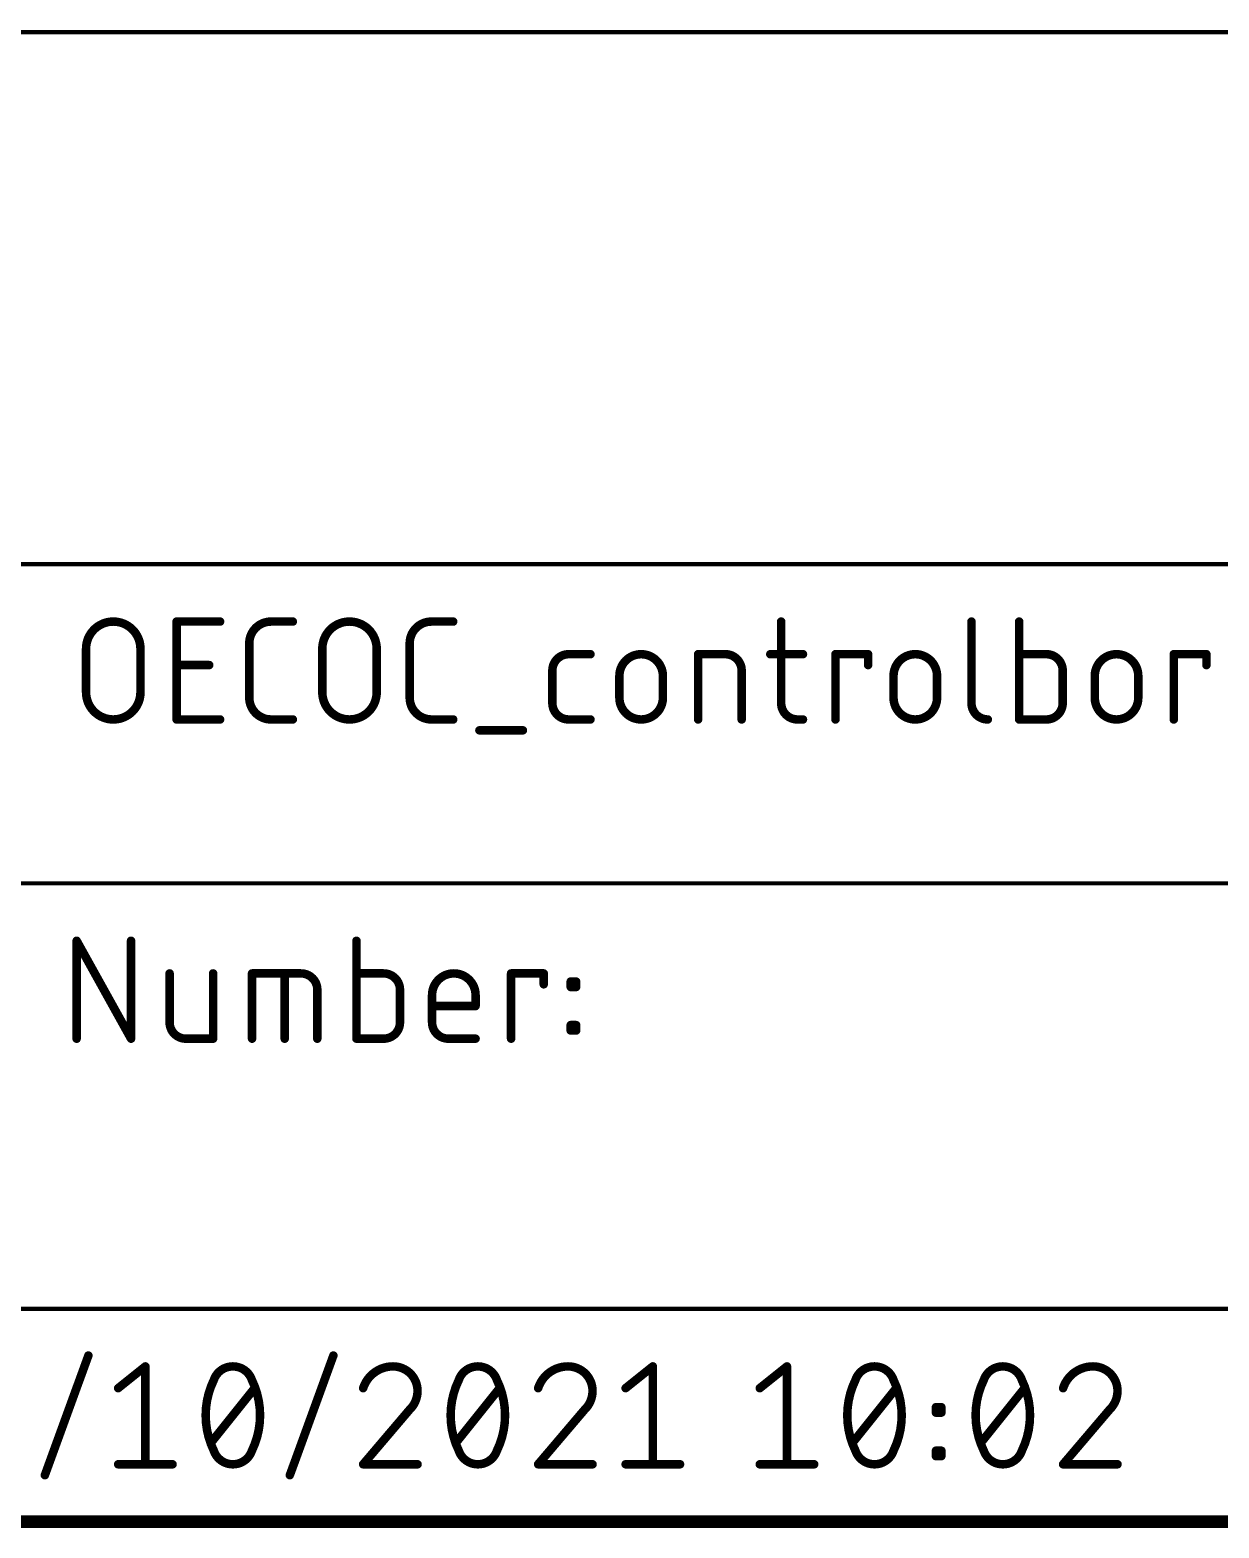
# Model space of a CAD drawing. Extents: x 0 to 389, y 0 to 264.
# Drawn here: x 303.56 to 331.94, y -0.15 to 35.61 of the extents above; entities that cross this region are included whole.
import ezdxf

# ---------------------------------------------------------------- set-up
doc = ezdxf.new("R2010")
doc.units = 0
doc.layers.add('94', color=12, linetype='CONTINUOUS')

msp = doc.modelspace()

# ---------------------------------------------------------------- linework, layer by layer
at = {"layer": '94'}
for points, const_width in [([(388.62, 35.56), (287.02, 35.56)], 0.1016), ([(287.02, 22.86), (388.62, 22.86)], 0.1016), ([(307.0615, 19.1516), (307.0615, 21.4884)], 0.2032), ([(307.0615, 21.4884), (308.1001, 21.4884)], 0.2032), ([(309.3159, 21.4884), (309.8352, 21.4884)], 0.2032), ([(313.1437, 21.4884), (313.663, 21.4884)], 0.2032), ([(321.4891, 21.4884), (321.4891, 19.5411)], 0.2032), ([(326.0304, 21.4884), (326.0304, 19.5411)], 0.2032), ([(327.168, 21.4884), (327.168, 19.1516)], 0.2032), ([(304.9016, 19.8007), (304.9016, 20.8393)], 0.2032), ([(306.1998, 20.8393), (306.1998, 19.8007)], 0.2032), ([(308.7966, 19.6709), (308.7966, 20.9691)], 0.2032), ([(310.5389, 19.8007), (310.5389, 20.8393)], 0.2032), ([(311.8371, 20.8393), (311.8371, 19.8007)], 0.2032), ([(312.6244, 19.6709), (312.6244, 20.9691)], 0.2032), ([(316.4185, 20.7095), (316.9378, 20.7095)], 0.2032), ([(319.5074, 19.1516), (319.5074, 20.7095)], 0.2032), ([(319.5074, 20.7095), (320.1565, 20.7095)], 0.2032), ([(321.2295, 20.7095), (322.0084, 20.7095)], 0.2032), ([(322.7848, 19.1516), (322.7848, 20.7095)], 0.2032), ([(322.7848, 20.7095), (323.5637, 20.7095)], 0.2032), ([(323.5637, 20.7095), (323.5637, 20.4498)], 0.2032), ([(327.8171, 20.7095), (327.168, 20.7095)], 0.2032), ([(330.8579, 19.1516), (330.8579, 20.7095)], 0.2032), ([(330.8579, 20.7095), (331.6368, 20.7095)], 0.2032), ([(331.6368, 20.7095), (331.6368, 20.4498)], 0.2032), ([(307.0615, 20.4498), (307.8404, 20.4498)], 0.2032), ([(316.029, 19.5411), (316.029, 20.32)], 0.2032), ([(320.5459, 20.32), (320.5459, 19.1516)], 0.2032), ([(328.2066, 19.5411), (328.2066, 20.32)], 0.2032), ([(317.6283, 19.6709), (317.6283, 20.1902)], 0.2032), ([(318.6668, 20.1902), (318.6668, 19.6709)], 0.2032), ([(324.1703, 19.6709), (324.1703, 20.1902)], 0.2032), ([(325.2089, 20.1902), (325.2089, 19.6709)], 0.2032), ([(328.9724, 19.6709), (328.9724, 20.1902)], 0.2032), ([(330.011, 20.1902), (330.011, 19.6709)], 0.2032), ([(308.1001, 19.1516), (307.0615, 19.1516)], 0.2032), ([(309.8352, 19.1516), (309.3159, 19.1516)], 0.2032), ([(313.663, 19.1516), (313.1437, 19.1516)], 0.2032), ([(314.2877, 18.892), (315.3262, 18.892)], 0.2032), ([(316.9378, 19.1516), (316.4185, 19.1516)], 0.2032), ([(321.8786, 19.1516), (322.0084, 19.1516)], 0.2032), ([(327.168, 19.1516), (327.8171, 19.1516)], 0.2032), ([(374.65, 15.24), (287.02, 15.24)], 0.1016), ([(304.677, 11.5316), (304.677, 13.8684)], 0.2032), ([(304.677, 13.8684), (305.9752, 11.5316)], 0.2032), ([(305.9752, 11.5316), (305.9752, 13.8684)], 0.2032), ([(311.354, 13.8684), (311.354, 11.5316)], 0.2032), ([(306.8947, 13.0895), (306.8947, 11.9211)], 0.2032), ([(307.9333, 11.5316), (307.9333, 13.0895)], 0.2032), ([(308.8621, 11.5316), (308.8621, 13.0895)], 0.2032), ([(308.8621, 13.0895), (310.0305, 13.0895)], 0.2032), ([(309.6411, 11.5316), (309.6411, 13.0895)], 0.2032), ([(312.0031, 13.0895), (311.354, 13.0895)], 0.2032), ([(315.0438, 11.5316), (315.0438, 13.0895)], 0.2032), ([(315.0438, 13.0895), (315.8228, 13.0895)], 0.2032), ([(315.8228, 13.0895), (315.8228, 12.8298)], 0.2032), ([(316.4662, 12.7649), (316.4662, 12.8947)], 0.2032), ([(316.4662, 12.8947), (316.596, 12.8947)], 0.2032), ([(316.596, 12.8947), (316.596, 12.7649)], 0.2032), ([(310.42, 12.7), (310.42, 11.5316)], 0.2032), ([(312.3925, 11.9211), (312.3925, 12.7)], 0.2032), ([(313.1583, 11.9211), (313.1583, 12.5702)], 0.2032), ([(314.1969, 12.5702), (314.1969, 12.3105)], 0.2032), ([(316.596, 12.7649), (316.4662, 12.7649)], 0.2032), ([(314.1969, 12.3105), (313.1583, 12.3105)], 0.2032), ([(316.4662, 11.7263), (316.4662, 11.8562)], 0.2032), ([(316.4662, 11.8562), (316.596, 11.8562)], 0.2032), ([(316.596, 11.7263), (316.4662, 11.7263)], 0.2032), ([(316.596, 11.8562), (316.596, 11.7263)], 0.2032), ([(307.2842, 11.5316), (307.9333, 11.5316)], 0.2032), ([(311.354, 11.5316), (312.0031, 11.5316)], 0.2032), ([(314.1969, 11.5316), (313.5478, 11.5316)], 0.2032), ([(287.02, 5.08), (358.14, 5.08)], 0.1016), ([(303.9184, 1.112), (304.957, 3.968)], 0.2032), ([(309.7644, 1.112), (310.803, 3.968)], 0.2032), ([(305.6677, 3.1891), (306.3168, 3.7084)], 0.2032), ([(306.3168, 3.7084), (306.3168, 1.3716)], 0.2032), ([(317.7773, 3.1891), (318.4265, 3.7084)], 0.2032), ([(318.4265, 3.7084), (318.4265, 1.3716)], 0.2032), ([(320.9788, 3.1891), (321.6279, 3.7084)], 0.2032), ([(321.6279, 3.7084), (321.6279, 1.3716)], 0.2032), ([(307.8854, 1.8909), (308.9239, 3.1891)], 0.2032), ([(313.7314, 1.8909), (314.77, 3.1891)], 0.2032), ([(323.1965, 1.8909), (324.235, 3.1891)], 0.2032), ([(326.2587, 1.8909), (327.2973, 3.1891)], 0.2032), ([(312.6172, 2.6698), (311.5137, 1.3716)], 0.2032), ([(316.793, 2.6698), (315.6895, 1.3716)], 0.2032), ([(325.1819, 2.6049), (325.1819, 2.7347)], 0.2032), ([(325.1819, 2.7347), (325.3118, 2.7347)], 0.2032), ([(325.3118, 2.6049), (325.1819, 2.6049)], 0.2032), ([(325.3118, 2.7347), (325.3118, 2.6049)], 0.2032), ([(329.3202, 2.6698), (328.2167, 1.3716)], 0.2032), ([(325.1819, 1.5663), (325.1819, 1.6962)], 0.2032), ([(325.1819, 1.6962), (325.3118, 1.6962)], 0.2032), ([(325.3118, 1.6962), (325.3118, 1.5663)], 0.2032), ([(305.6677, 1.3716), (306.9659, 1.3716)], 0.2032), ([(311.5137, 1.3716), (312.8119, 1.3716)], 0.2032), ([(315.6895, 1.3716), (316.9877, 1.3716)], 0.2032), ([(317.7773, 1.3716), (319.0756, 1.3716)], 0.2032), ([(320.9788, 1.3716), (322.277, 1.3716)], 0.2032), ([(325.3118, 1.5663), (325.1819, 1.5663)], 0.2032), ([(328.2167, 1.3716), (329.515, 1.3716)], 0.2032), ([(0, 0), (388.62, 0)], 0.3), ([(287.02, 0), (358.14, 0)], 0.1016)]:
    msp.add_lwpolyline(points, dxfattribs=dict(at, const_width=const_width))
for points, const_width in [([(306.1998, 20.8393, 1), (304.9016, 20.8393)], 0.2032), ([(307.1123, 21.4884, 1), (307.0107, 21.4884)], 0.1016), ([(307.0615, 21.5392, 1), (307.0615, 21.4376)], 0.1016), ([(308.1001, 21.4376, 1), (308.1001, 21.5392)], 0.1016), ([(309.3159, 21.4884, 0.4142), (308.7966, 20.9691)], 0.2032), ([(309.3159, 21.5392, 1), (309.3159, 21.4376)], 0.1016), ([(309.3159, 21.4376, 1), (309.3159, 21.5392)], 0.1016), ([(309.8352, 21.4376, 1), (309.8352, 21.5392)], 0.1016), ([(311.8371, 20.8393, 1), (310.5389, 20.8393)], 0.2032), ([(313.1437, 21.4884, 0.4142), (312.6244, 20.9691)], 0.2032), ([(313.1437, 21.5392, 1), (313.1437, 21.4376)], 0.1016), ([(313.1437, 21.4376, 1), (313.1437, 21.5392)], 0.1016), ([(313.663, 21.4376, 1), (313.663, 21.5392)], 0.1016), ([(321.5399, 21.4884, 1), (321.4383, 21.4884)], 0.1016), ([(326.0812, 21.4884, 1), (325.9796, 21.4884)], 0.1016), ([(327.2188, 21.4884, 1), (327.1172, 21.4884)], 0.1016), ([(304.9524, 20.8393, 1), (304.8508, 20.8393)], 0.1016), ([(304.8508, 20.8393, 1), (304.9524, 20.8393)], 0.1016), ([(306.2506, 20.8393, 1), (306.149, 20.8393)], 0.1016), ([(306.149, 20.8393, 1), (306.2506, 20.8393)], 0.1016), ([(308.8474, 20.9691, 1), (308.7458, 20.9691)], 0.1016), ([(308.7458, 20.9691, 1), (308.8474, 20.9691)], 0.1016), ([(310.5897, 20.8393, 1), (310.4881, 20.8393)], 0.1016), ([(310.4881, 20.8393, 1), (310.5897, 20.8393)], 0.1016), ([(311.8879, 20.8393, 1), (311.7863, 20.8393)], 0.1016), ([(311.7863, 20.8393, 1), (311.8879, 20.8393)], 0.1016), ([(312.6752, 20.9691, 1), (312.5736, 20.9691)], 0.1016), ([(312.5736, 20.9691, 1), (312.6752, 20.9691)], 0.1016), ([(316.4185, 20.7095, 0.4142), (316.029, 20.32)], 0.2032), ([(316.4185, 20.7603, 1), (316.4185, 20.6587)], 0.1016), ([(316.4185, 20.6587, 1), (316.4185, 20.7603)], 0.1016), ([(316.9378, 20.6587, 1), (316.9378, 20.7603)], 0.1016), ([(318.6668, 20.1902, 1), (317.6283, 20.1902)], 0.2032), ([(319.5582, 20.7095, 1), (319.4566, 20.7095)], 0.1016), ([(319.5074, 20.7603, 1), (319.5074, 20.6587)], 0.1016), ([(320.5459, 20.32, 0.4142), (320.1565, 20.7095)], 0.2032), ([(320.1565, 20.7603, 1), (320.1565, 20.6587)], 0.1016), ([(320.1565, 20.6587, 1), (320.1565, 20.7603)], 0.1016), ([(321.2295, 20.7603, 1), (321.2295, 20.6587)], 0.1016), ([(322.0084, 20.6587, 1), (322.0084, 20.7603)], 0.1016), ([(322.8356, 20.7095, 1), (322.734, 20.7095)], 0.1016), ([(322.7848, 20.7603, 1), (322.7848, 20.6587)], 0.1016), ([(323.6145, 20.7095, 1), (323.5129, 20.7095)], 0.1016), ([(323.5637, 20.6587, 1), (323.5637, 20.7603)], 0.1016), ([(325.2089, 20.1902, 1), (324.1703, 20.1902)], 0.2032), ([(327.168, 20.7603, 1), (327.168, 20.6587)], 0.1016), ([(328.2066, 20.32, 0.4142), (327.8171, 20.7095)], 0.2032), ([(327.8171, 20.7603, 1), (327.8171, 20.6587)], 0.1016), ([(327.8171, 20.6587, 1), (327.8171, 20.7603)], 0.1016), ([(330.011, 20.1902, 1), (328.9724, 20.1902)], 0.2032), ([(330.9087, 20.7095, 1), (330.8071, 20.7095)], 0.1016), ([(330.8579, 20.7603, 1), (330.8579, 20.6587)], 0.1016), ([(331.6876, 20.7095, 1), (331.586, 20.7095)], 0.1016), ([(331.6368, 20.6587, 1), (331.6368, 20.7603)], 0.1016), ([(307.0615, 20.5006, 1), (307.0615, 20.399)], 0.1016), ([(307.8404, 20.399, 1), (307.8404, 20.5006)], 0.1016), ([(316.0798, 20.32, 1), (315.9782, 20.32)], 0.1016), ([(320.5967, 20.32, 1), (320.4951, 20.32)], 0.1016), ([(323.5129, 20.4498, 1), (323.6145, 20.4498)], 0.1016), ([(328.2574, 20.32, 1), (328.1558, 20.32)], 0.1016), ([(331.586, 20.4498, 1), (331.6876, 20.4498)], 0.1016), ([(315.9782, 20.32, 1), (316.0798, 20.32)], 0.1016), ([(317.6791, 20.1902, 1), (317.5775, 20.1902)], 0.1016), ([(317.5775, 20.1902, 1), (317.6791, 20.1902)], 0.1016), ([(318.7176, 20.1902, 1), (318.616, 20.1902)], 0.1016), ([(318.616, 20.1902, 1), (318.7176, 20.1902)], 0.1016), ([(320.4951, 20.32, 1), (320.5967, 20.32)], 0.1016), ([(324.2211, 20.1902, 1), (324.1195, 20.1902)], 0.1016), ([(324.1195, 20.1902, 1), (324.2211, 20.1902)], 0.1016), ([(325.2597, 20.1902, 1), (325.1581, 20.1902)], 0.1016), ([(325.1581, 20.1902, 1), (325.2597, 20.1902)], 0.1016), ([(328.1558, 20.32, 1), (328.2574, 20.32)], 0.1016), ([(329.0232, 20.1902, 1), (328.9216, 20.1902)], 0.1016), ([(328.9216, 20.1902, 1), (329.0232, 20.1902)], 0.1016), ([(330.0618, 20.1902, 1), (329.9602, 20.1902)], 0.1016), ([(329.9602, 20.1902, 1), (330.0618, 20.1902)], 0.1016), ([(304.9016, 19.8007, 1), (306.1998, 19.8007)], 0.2032), ([(304.9524, 19.8007, 1), (304.8508, 19.8007)], 0.1016), ([(304.8508, 19.8007, 1), (304.9524, 19.8007)], 0.1016), ([(306.2506, 19.8007, 1), (306.149, 19.8007)], 0.1016), ([(306.149, 19.8007, 1), (306.2506, 19.8007)], 0.1016), ([(308.7966, 19.6709, 0.4142), (309.3159, 19.1516)], 0.2032), ([(308.8474, 19.6709, 1), (308.7458, 19.6709)], 0.1016), ([(308.7458, 19.6709, 1), (308.8474, 19.6709)], 0.1016), ([(310.5389, 19.8007, 1), (311.8371, 19.8007)], 0.2032), ([(310.5897, 19.8007, 1), (310.4881, 19.8007)], 0.1016), ([(310.4881, 19.8007, 1), (310.5897, 19.8007)], 0.1016), ([(311.8879, 19.8007, 1), (311.7863, 19.8007)], 0.1016), ([(311.7863, 19.8007, 1), (311.8879, 19.8007)], 0.1016), ([(312.6244, 19.6709, 0.4142), (313.1437, 19.1516)], 0.2032), ([(312.6752, 19.6709, 1), (312.5736, 19.6709)], 0.1016), ([(312.5736, 19.6709, 1), (312.6752, 19.6709)], 0.1016), ([(317.6283, 19.6709, 1), (318.6668, 19.6709)], 0.2032), ([(317.6791, 19.6709, 1), (317.5775, 19.6709)], 0.1016), ([(317.5775, 19.6709, 1), (317.6791, 19.6709)], 0.1016), ([(318.7176, 19.6709, 1), (318.616, 19.6709)], 0.1016), ([(318.616, 19.6709, 1), (318.7176, 19.6709)], 0.1016), ([(324.1703, 19.6709, 1), (325.2089, 19.6709)], 0.2032), ([(324.2211, 19.6709, 1), (324.1195, 19.6709)], 0.1016), ([(324.1195, 19.6709, 1), (324.2211, 19.6709)], 0.1016), ([(325.2597, 19.6709, 1), (325.1581, 19.6709)], 0.1016), ([(325.1581, 19.6709, 1), (325.2597, 19.6709)], 0.1016), ([(328.9724, 19.6709, 1), (330.011, 19.6709)], 0.2032), ([(329.0232, 19.6709, 1), (328.9216, 19.6709)], 0.1016), ([(328.9216, 19.6709, 1), (329.0232, 19.6709)], 0.1016), ([(330.0618, 19.6709, 1), (329.9602, 19.6709)], 0.1016), ([(329.9602, 19.6709, 1), (330.0618, 19.6709)], 0.1016), ([(316.029, 19.5411, 0.4142), (316.4185, 19.1516)], 0.2032), ([(316.0798, 19.5411, 1), (315.9782, 19.5411)], 0.1016), ([(315.9782, 19.5411, 1), (316.0798, 19.5411)], 0.1016), ([(321.4891, 19.5411, 0.4142), (321.8786, 19.1516)], 0.2032), ([(321.5399, 19.5411, 1), (321.4383, 19.5411)], 0.1016), ([(321.4383, 19.5411, 1), (321.5399, 19.5411)], 0.1016), ([(326.0304, 19.5411, 0.4142), (326.4198, 19.1516)], 0.2032), ([(326.0812, 19.5411, 1), (325.9796, 19.5411)], 0.1016), ([(325.9796, 19.5411, 1), (326.0812, 19.5411)], 0.1016), ([(327.8171, 19.1516, 0.4142), (328.2066, 19.5411)], 0.2032), ([(328.2574, 19.5411, 1), (328.1558, 19.5411)], 0.1016), ([(328.1558, 19.5411, 1), (328.2574, 19.5411)], 0.1016), ([(307.0615, 19.2024, 1), (307.0615, 19.1008)], 0.1016), ([(307.0107, 19.1516, 1), (307.1123, 19.1516)], 0.1016), ([(308.1001, 19.1008, 1), (308.1001, 19.2024)], 0.1016), ([(309.3159, 19.2024, 1), (309.3159, 19.1008)], 0.1016), ([(309.3159, 19.1008, 1), (309.3159, 19.2024)], 0.1016), ([(309.8352, 19.1008, 1), (309.8352, 19.2024)], 0.1016), ([(313.1437, 19.2024, 1), (313.1437, 19.1008)], 0.1016), ([(313.1437, 19.1008, 1), (313.1437, 19.2024)], 0.1016), ([(313.663, 19.1008, 1), (313.663, 19.2024)], 0.1016), ([(314.2877, 18.9428, 1), (314.2877, 18.8412)], 0.1016), ([(315.3262, 18.8412, 1), (315.3262, 18.9428)], 0.1016), ([(316.4185, 19.2024, 1), (316.4185, 19.1008)], 0.1016), ([(316.4185, 19.1008, 1), (316.4185, 19.2024)], 0.1016), ([(316.9378, 19.1008, 1), (316.9378, 19.2024)], 0.1016), ([(319.4566, 19.1516, 1), (319.5582, 19.1516)], 0.1016), ([(320.4951, 19.1516, 1), (320.5967, 19.1516)], 0.1016), ([(321.8786, 19.2024, 1), (321.8786, 19.1008)], 0.1016), ([(321.8786, 19.1008, 1), (321.8786, 19.2024)], 0.1016), ([(322.0084, 19.1008, 1), (322.0084, 19.2024)], 0.1016), ([(322.734, 19.1516, 1), (322.8356, 19.1516)], 0.1016), ([(326.4198, 19.1008, 1), (326.4198, 19.2024)], 0.1016), ([(327.168, 19.2024, 1), (327.168, 19.1008)], 0.1016), ([(327.1172, 19.1516, 1), (327.2188, 19.1516)], 0.1016), ([(327.8171, 19.2024, 1), (327.8171, 19.1008)], 0.1016), ([(327.8171, 19.1008, 1), (327.8171, 19.2024)], 0.1016), ([(330.8071, 19.1516, 1), (330.9087, 19.1516)], 0.1016), ([(304.7278, 13.8684, 1), (304.6262, 13.8684)], 0.1016), ([(304.7214, 13.8931, 1), (304.6326, 13.8437)], 0.1016), ([(306.026, 13.8684, 1), (305.9244, 13.8684)], 0.1016), ([(311.4048, 13.8684, 1), (311.3032, 13.8684)], 0.1016), ([(306.9455, 13.0895, 1), (306.8439, 13.0895)], 0.1016), ([(307.9841, 13.0895, 1), (307.8825, 13.0895)], 0.1016), ([(308.9129, 13.0895, 1), (308.8113, 13.0895)], 0.1016), ([(308.8621, 13.1403, 1), (308.8621, 13.0387)], 0.1016), ([(309.6919, 13.0895, 1), (309.5903, 13.0895)], 0.1016), ([(310.42, 12.7, 0.4142), (310.0305, 13.0895)], 0.2032), ([(310.0305, 13.1403, 1), (310.0305, 13.0387)], 0.1016), ([(310.0305, 13.0387, 1), (310.0305, 13.1403)], 0.1016), ([(311.354, 13.1403, 1), (311.354, 13.0387)], 0.1016), ([(312.3925, 12.7, 0.4142), (312.0031, 13.0895)], 0.2032), ([(312.0031, 13.1403, 1), (312.0031, 13.0387)], 0.1016), ([(312.0031, 13.0387, 1), (312.0031, 13.1403)], 0.1016), ([(314.1969, 12.5702, 1), (313.1583, 12.5702)], 0.2032), ([(315.0946, 13.0895, 1), (314.993, 13.0895)], 0.1016), ([(315.0438, 13.1403, 1), (315.0438, 13.0387)], 0.1016), ([(315.8736, 13.0895, 1), (315.772, 13.0895)], 0.1016), ([(315.772, 12.8298, 1), (315.8736, 12.8298)], 0.1016), ([(315.8228, 13.0387, 1), (315.8228, 13.1403)], 0.1016), ([(316.517, 12.8947, 1), (316.4154, 12.8947)], 0.1016), ([(316.4662, 12.9455, 1), (316.4662, 12.8439)], 0.1016), ([(316.6468, 12.8947, 1), (316.5452, 12.8947)], 0.1016), ([(316.596, 12.8439, 1), (316.596, 12.9455)], 0.1016), ([(310.4708, 12.7, 1), (310.3692, 12.7)], 0.1016), ([(310.3692, 12.7, 1), (310.4708, 12.7)], 0.1016), ([(312.4433, 12.7, 1), (312.3417, 12.7)], 0.1016), ([(312.3417, 12.7, 1), (312.4433, 12.7)], 0.1016), ([(313.2091, 12.5702, 1), (313.1075, 12.5702)], 0.1016), ([(313.1075, 12.5702, 1), (313.2091, 12.5702)], 0.1016), ([(314.2477, 12.5702, 1), (314.1461, 12.5702)], 0.1016), ([(314.1461, 12.5702, 1), (314.2477, 12.5702)], 0.1016), ([(316.4662, 12.8157, 1), (316.4662, 12.7141)], 0.1016), ([(316.4154, 12.7649, 1), (316.517, 12.7649)], 0.1016), ([(316.5452, 12.7649, 1), (316.6468, 12.7649)], 0.1016), ([(316.596, 12.7141, 1), (316.596, 12.8157)], 0.1016), ([(313.1583, 12.3613, 1), (313.1583, 12.2597)], 0.1016), ([(314.1461, 12.3105, 1), (314.2477, 12.3105)], 0.1016), ([(314.1969, 12.2597, 1), (314.1969, 12.3613)], 0.1016), ([(306.8947, 11.9211, 0.4142), (307.2842, 11.5316)], 0.2032), ([(306.9455, 11.9211, 1), (306.8439, 11.9211)], 0.1016), ([(306.8439, 11.9211, 1), (306.9455, 11.9211)], 0.1016), ([(312.0031, 11.5316, 0.4142), (312.3925, 11.9211)], 0.2032), ([(312.4433, 11.9211, 1), (312.3417, 11.9211)], 0.1016), ([(312.3417, 11.9211, 1), (312.4433, 11.9211)], 0.1016), ([(313.1583, 11.9211, 0.4142), (313.5478, 11.5316)], 0.2032), ([(313.2091, 11.9211, 1), (313.1075, 11.9211)], 0.1016), ([(313.1075, 11.9211, 1), (313.2091, 11.9211)], 0.1016), ([(316.517, 11.8562, 1), (316.4154, 11.8562)], 0.1016), ([(316.4662, 11.907, 1), (316.4662, 11.8054)], 0.1016), ([(316.4662, 11.7771, 1), (316.4662, 11.6755)], 0.1016), ([(316.6468, 11.8562, 1), (316.5452, 11.8562)], 0.1016), ([(316.596, 11.8054, 1), (316.596, 11.907)], 0.1016), ([(316.596, 11.6755, 1), (316.596, 11.7771)], 0.1016), ([(304.6262, 11.5316, 1), (304.7278, 11.5316)], 0.1016), ([(305.9244, 11.5316, 1), (306.026, 11.5316)], 0.1016), ([(305.9308, 11.5069, 1), (306.0197, 11.5563)], 0.1016), ([(307.2842, 11.5824, 1), (307.2842, 11.4808)], 0.1016), ([(307.2842, 11.4808, 1), (307.2842, 11.5824)], 0.1016), ([(307.8825, 11.5316, 1), (307.9841, 11.5316)], 0.1016), ([(307.9333, 11.4808, 1), (307.9333, 11.5824)], 0.1016), ([(308.8113, 11.5316, 1), (308.9129, 11.5316)], 0.1016), ([(309.5903, 11.5316, 1), (309.6919, 11.5316)], 0.1016), ([(310.3692, 11.5316, 1), (310.4708, 11.5316)], 0.1016), ([(311.354, 11.5824, 1), (311.354, 11.4808)], 0.1016), ([(311.3032, 11.5316, 1), (311.4048, 11.5316)], 0.1016), ([(312.0031, 11.5824, 1), (312.0031, 11.4808)], 0.1016), ([(312.0031, 11.4808, 1), (312.0031, 11.5824)], 0.1016), ([(313.5478, 11.5824, 1), (313.5478, 11.4808)], 0.1016), ([(313.5478, 11.4808, 1), (313.5478, 11.5824)], 0.1016), ([(314.1969, 11.4808, 1), (314.1969, 11.5824)], 0.1016), ([(314.993, 11.5316, 1), (315.0946, 11.5316)], 0.1016), ([(316.4154, 11.7263, 1), (316.517, 11.7263)], 0.1016), ([(316.5452, 11.7263, 1), (316.6468, 11.7263)], 0.1016), ([(305.0047, 3.9507, 1), (304.9092, 3.9854)], 0.1016), ([(310.8508, 3.9507, 1), (310.7553, 3.9854)], 0.1016), ([(306.3676, 3.7084, 1), (306.266, 3.7084)], 0.1016), ([(306.3485, 3.6687, 1), (306.285, 3.7481)], 0.1016), ([(308.4046, 3.7084, 0.3205), (307.9503, 3.3838)], 0.2032), ([(308.859, 3.3838, 0.3205), (308.4046, 3.7084)], 0.2032), ([(308.4046, 3.7592, 1), (308.4046, 3.6576)], 0.1016), ([(308.4046, 3.6576, 1), (308.4046, 3.7592)], 0.1016), ([(312.2277, 3.7084, 0.3252), (311.5137, 3.1891)], 0.2032), ([(312.8119, 3.1242, 0.4142), (312.2277, 3.7084)], 0.2032), ([(312.2277, 3.7592, 1), (312.2277, 3.6576)], 0.1016), ([(312.2277, 3.6576, 1), (312.2277, 3.7592)], 0.1016), ([(314.2507, 3.7084, 0.3205), (313.7963, 3.3838)], 0.2032), ([(314.7051, 3.3838, 0.3205), (314.2507, 3.7084)], 0.2032), ([(314.2507, 3.7592, 1), (314.2507, 3.6576)], 0.1016), ([(314.2507, 3.6576, 1), (314.2507, 3.7592)], 0.1016), ([(316.4035, 3.7084, 0.3252), (315.6895, 3.1891)], 0.2032), ([(316.9877, 3.1242, 0.4142), (316.4035, 3.7084)], 0.2032), ([(316.4035, 3.7592, 1), (316.4035, 3.6576)], 0.1016), ([(316.4035, 3.6576, 1), (316.4035, 3.7592)], 0.1016), ([(318.4773, 3.7084, 1), (318.3757, 3.7084)], 0.1016), ([(318.4582, 3.6687, 1), (318.3947, 3.7481)], 0.1016), ([(321.6787, 3.7084, 1), (321.5771, 3.7084)], 0.1016), ([(321.6596, 3.6687, 1), (321.5961, 3.7481)], 0.1016), ([(323.7157, 3.7084, 0.3205), (323.2614, 3.3838)], 0.2032), ([(324.1701, 3.3838, 0.3205), (323.7157, 3.7084)], 0.2032), ([(323.7157, 3.7592, 1), (323.7157, 3.6576)], 0.1016), ([(323.7157, 3.6576, 1), (323.7157, 3.7592)], 0.1016), ([(326.778, 3.7084, 0.3205), (326.3236, 3.3838)], 0.2032), ([(327.2323, 3.3838, 0.3205), (326.778, 3.7084)], 0.2032), ([(326.778, 3.7592, 1), (326.778, 3.6576)], 0.1016), ([(326.778, 3.6576, 1), (326.778, 3.7592)], 0.1016), ([(328.9308, 3.7084, 0.3252), (328.2167, 3.1891)], 0.2032), ([(329.515, 3.1242, 0.4142), (328.9308, 3.7084)], 0.2032), ([(328.9308, 3.7592, 1), (328.9308, 3.6576)], 0.1016), ([(328.9308, 3.6576, 1), (328.9308, 3.7592)], 0.1016), ([(305.6359, 3.2288, 1), (305.6994, 3.1494)], 0.1016), ([(307.9503, 3.3838, 0.1139), (307.7555, 2.54)], 0.2032), ([(307.9022, 3.4003, 1), (307.9983, 3.3674)], 0.1016), ([(307.9959, 3.3616, 1), (307.9046, 3.4061)], 0.1016), ([(309.0538, 2.54, 0.1139), (308.859, 3.3838)], 0.2032), ([(308.9047, 3.4061, 1), (308.8134, 3.3616)], 0.1016), ([(308.811, 3.3674, 1), (308.9071, 3.4003)], 0.1016), ([(308.9636, 3.1574, 1), (308.8843, 3.2208)], 0.1016), ([(311.4654, 3.2048, 1), (311.562, 3.1735)], 0.1016), ([(312.6172, 2.6698, 0.2053), (312.8119, 3.1242)], 0.2032), ([(312.8627, 3.1242, 1), (312.7611, 3.1242)], 0.1016), ([(313.7963, 3.3838, 0.1139), (313.6016, 2.54)], 0.2032), ([(313.7483, 3.4003, 1), (313.8444, 3.3674)], 0.1016), ([(313.842, 3.3616, 1), (313.7507, 3.4061)], 0.1016), ([(314.8998, 2.54, 0.1139), (314.7051, 3.3838)], 0.2032), ([(314.7507, 3.4061, 1), (314.6594, 3.3616)], 0.1016), ([(314.657, 3.3674, 1), (314.7531, 3.4003)], 0.1016), ([(314.8097, 3.1574, 1), (314.7303, 3.2208)], 0.1016), ([(315.6411, 3.2048, 1), (315.7378, 3.1735)], 0.1016), ([(316.793, 2.6698, 0.2053), (316.9877, 3.1242)], 0.2032), ([(317.0385, 3.1242, 1), (316.9369, 3.1242)], 0.1016), ([(317.7456, 3.2288, 1), (317.8091, 3.1494)], 0.1016), ([(320.947, 3.2288, 1), (321.0105, 3.1494)], 0.1016), ([(323.2614, 3.3838, 0.1139), (323.0666, 2.54)], 0.2032), ([(323.2133, 3.4003, 1), (323.3094, 3.3674)], 0.1016), ([(323.307, 3.3616, 1), (323.2157, 3.4061)], 0.1016), ([(324.3649, 2.54, 0.1139), (324.1701, 3.3838)], 0.2032), ([(324.2158, 3.4061, 1), (324.1245, 3.3616)], 0.1016), ([(324.1221, 3.3674, 1), (324.2182, 3.4003)], 0.1016), ([(324.2747, 3.1574, 1), (324.1954, 3.2208)], 0.1016), ([(326.3236, 3.3838, 0.1139), (326.1289, 2.54)], 0.2032), ([(326.2755, 3.4003, 1), (326.3716, 3.3674)], 0.1016), ([(326.3692, 3.3616, 1), (326.2779, 3.4061)], 0.1016), ([(327.4271, 2.54, 0.1139), (327.2323, 3.3838)], 0.2032), ([(327.278, 3.4061, 1), (327.1867, 3.3616)], 0.1016), ([(327.1843, 3.3674, 1), (327.2804, 3.4003)], 0.1016), ([(327.3369, 3.1574, 1), (327.2576, 3.2208)], 0.1016), ([(328.1684, 3.2048, 1), (328.2651, 3.1735)], 0.1016), ([(329.3202, 2.6698, 0.2053), (329.515, 3.1242)], 0.2032), ([(329.5658, 3.1242, 1), (329.4642, 3.1242)], 0.1016), ([(312.7611, 3.1242, 1), (312.8627, 3.1242)], 0.1016), ([(316.9369, 3.1242, 1), (317.0385, 3.1242)], 0.1016), ([(329.4642, 3.1242, 1), (329.5658, 3.1242)], 0.1016), ([(307.7555, 2.54, 0.1139), (307.9503, 1.6962)], 0.2032), ([(307.8063, 2.54, 1), (307.7047, 2.54)], 0.1016), ([(307.7047, 2.54, 1), (307.8063, 2.54)], 0.1016), ([(308.859, 1.6962, 0.1139), (309.0538, 2.54)], 0.2032), ([(309.1046, 2.54, 1), (309.003, 2.54)], 0.1016), ([(309.003, 2.54, 1), (309.1046, 2.54)], 0.1016), ([(312.5822, 2.7066, 1), (312.6522, 2.633)], 0.1016), ([(312.6559, 2.6369, 1), (312.5785, 2.7027)], 0.1016), ([(313.6016, 2.54, 0.1139), (313.7963, 1.6962)], 0.2032), ([(313.6524, 2.54, 1), (313.5508, 2.54)], 0.1016), ([(313.5508, 2.54, 1), (313.6524, 2.54)], 0.1016), ([(314.7051, 1.6962, 0.1139), (314.8998, 2.54)], 0.2032), ([(314.9506, 2.54, 1), (314.849, 2.54)], 0.1016), ([(314.849, 2.54, 1), (314.9506, 2.54)], 0.1016), ([(316.7579, 2.7066, 1), (316.828, 2.633)], 0.1016), ([(316.8317, 2.6369, 1), (316.7542, 2.7027)], 0.1016), ([(323.0666, 2.54, 0.1139), (323.2614, 1.6962)], 0.2032), ([(323.1174, 2.54, 1), (323.0158, 2.54)], 0.1016), ([(323.0158, 2.54, 1), (323.1174, 2.54)], 0.1016), ([(324.1701, 1.6962, 0.1139), (324.3649, 2.54)], 0.2032), ([(324.4157, 2.54, 1), (324.3141, 2.54)], 0.1016), ([(324.3141, 2.54, 1), (324.4157, 2.54)], 0.1016), ([(325.2327, 2.7347, 1), (325.1311, 2.7347)], 0.1016), ([(325.1819, 2.7855, 1), (325.1819, 2.6839)], 0.1016), ([(325.1819, 2.6557, 1), (325.1819, 2.5541)], 0.1016), ([(325.1311, 2.6049, 1), (325.2327, 2.6049)], 0.1016), ([(325.3626, 2.7347, 1), (325.261, 2.7347)], 0.1016), ([(325.261, 2.6049, 1), (325.3626, 2.6049)], 0.1016), ([(325.3118, 2.6839, 1), (325.3118, 2.7855)], 0.1016), ([(325.3118, 2.5541, 1), (325.3118, 2.6557)], 0.1016), ([(326.1289, 2.54, 0.1139), (326.3236, 1.6962)], 0.2032), ([(326.1797, 2.54, 1), (326.0781, 2.54)], 0.1016), ([(326.0781, 2.54, 1), (326.1797, 2.54)], 0.1016), ([(327.2323, 1.6962, 0.1139), (327.4271, 2.54)], 0.2032), ([(327.4779, 2.54, 1), (327.3763, 2.54)], 0.1016), ([(327.3763, 2.54, 1), (327.4779, 2.54)], 0.1016), ([(329.2852, 2.7066, 1), (329.3553, 2.633)], 0.1016), ([(329.3589, 2.6369, 1), (329.2815, 2.7027)], 0.1016), ([(307.8457, 1.9226, 1), (307.925, 1.8592)], 0.1016), ([(307.9503, 1.6962, 0.3205), (308.4046, 1.3716)], 0.2032), ([(307.9983, 1.7126, 1), (307.9022, 1.6797)], 0.1016), ([(308.4046, 1.3716, 0.3205), (308.859, 1.6962)], 0.2032), ([(308.9071, 1.6797, 1), (308.811, 1.7126)], 0.1016), ([(313.6917, 1.9226, 1), (313.7711, 1.8592)], 0.1016), ([(313.7963, 1.6962, 0.3205), (314.2507, 1.3716)], 0.2032), ([(313.8444, 1.7126, 1), (313.7483, 1.6797)], 0.1016), ([(314.2507, 1.3716, 0.3205), (314.7051, 1.6962)], 0.2032), ([(314.7531, 1.6797, 1), (314.657, 1.7126)], 0.1016), ([(323.1568, 1.9226, 1), (323.2361, 1.8592)], 0.1016), ([(323.2614, 1.6962, 0.3205), (323.7157, 1.3716)], 0.2032), ([(323.3094, 1.7126, 1), (323.2133, 1.6797)], 0.1016), ([(323.7157, 1.3716, 0.3205), (324.1701, 1.6962)], 0.2032), ([(324.2182, 1.6797, 1), (324.1221, 1.7126)], 0.1016), ([(325.2327, 1.6962, 1), (325.1311, 1.6962)], 0.1016), ([(325.1819, 1.747, 1), (325.1819, 1.6454)], 0.1016), ([(325.3626, 1.6962, 1), (325.261, 1.6962)], 0.1016), ([(325.3118, 1.6454, 1), (325.3118, 1.747)], 0.1016), ([(326.219, 1.9226, 1), (326.2983, 1.8592)], 0.1016), ([(326.3236, 1.6962, 0.3205), (326.778, 1.3716)], 0.2032), ([(326.3716, 1.7126, 1), (326.2755, 1.6797)], 0.1016), ([(326.778, 1.3716, 0.3205), (327.2323, 1.6962)], 0.2032), ([(327.2804, 1.6797, 1), (327.1843, 1.7126)], 0.1016), ([(305.6677, 1.4224, 1), (305.6677, 1.3208)], 0.1016), ([(306.9659, 1.3208, 1), (306.9659, 1.4224)], 0.1016), ([(307.9046, 1.6739, 1), (307.9959, 1.7184)], 0.1016), ([(308.4046, 1.4224, 1), (308.4046, 1.3208)], 0.1016), ([(308.4046, 1.3208, 1), (308.4046, 1.4224)], 0.1016), ([(308.8134, 1.7184, 1), (308.9047, 1.6739)], 0.1016), ([(311.5137, 1.4224, 1), (311.5137, 1.3208)], 0.1016), ([(311.475, 1.4045, 1), (311.5524, 1.3387)], 0.1016), ([(312.8119, 1.3208, 1), (312.8119, 1.4224)], 0.1016), ([(313.7507, 1.6739, 1), (313.842, 1.7184)], 0.1016), ([(314.2507, 1.4224, 1), (314.2507, 1.3208)], 0.1016), ([(314.2507, 1.3208, 1), (314.2507, 1.4224)], 0.1016), ([(314.6594, 1.7184, 1), (314.7507, 1.6739)], 0.1016), ([(315.6895, 1.4224, 1), (315.6895, 1.3208)], 0.1016), ([(315.6508, 1.4045, 1), (315.7282, 1.3387)], 0.1016), ([(316.9877, 1.3208, 1), (316.9877, 1.4224)], 0.1016), ([(317.7773, 1.4224, 1), (317.7773, 1.3208)], 0.1016), ([(319.0756, 1.3208, 1), (319.0756, 1.4224)], 0.1016), ([(320.9788, 1.4224, 1), (320.9788, 1.3208)], 0.1016), ([(322.277, 1.3208, 1), (322.277, 1.4224)], 0.1016), ([(323.2157, 1.6739, 1), (323.307, 1.7184)], 0.1016), ([(323.7157, 1.4224, 1), (323.7157, 1.3208)], 0.1016), ([(323.7157, 1.3208, 1), (323.7157, 1.4224)], 0.1016), ([(324.1245, 1.7184, 1), (324.2158, 1.6739)], 0.1016), ([(325.1819, 1.6171, 1), (325.1819, 1.5155)], 0.1016), ([(325.1311, 1.5663, 1), (325.2327, 1.5663)], 0.1016), ([(325.261, 1.5663, 1), (325.3626, 1.5663)], 0.1016), ([(325.3118, 1.5155, 1), (325.3118, 1.6171)], 0.1016), ([(326.2779, 1.6739, 1), (326.3692, 1.7184)], 0.1016), ([(326.778, 1.4224, 1), (326.778, 1.3208)], 0.1016), ([(326.778, 1.3208, 1), (326.778, 1.4224)], 0.1016), ([(327.1867, 1.7184, 1), (327.278, 1.6739)], 0.1016), ([(328.2167, 1.4224, 1), (328.2167, 1.3208)], 0.1016), ([(328.178, 1.4045, 1), (328.2554, 1.3387)], 0.1016), ([(329.515, 1.3208, 1), (329.515, 1.4224)], 0.1016), ([(303.8706, 1.1293, 1), (303.9661, 1.0946)], 0.1016), ([(306.266, 1.3716, 1), (306.3676, 1.3716)], 0.1016), ([(309.7167, 1.1293, 1), (309.8122, 1.0946)], 0.1016), ([(318.3757, 1.3716, 1), (318.4773, 1.3716)], 0.1016), ([(321.5771, 1.3716, 1), (321.6787, 1.3716)], 0.1016)]:
    msp.add_lwpolyline(points, format="xyb", dxfattribs=dict(at, const_width=const_width))

doc.saveas('drawing.dxf')
